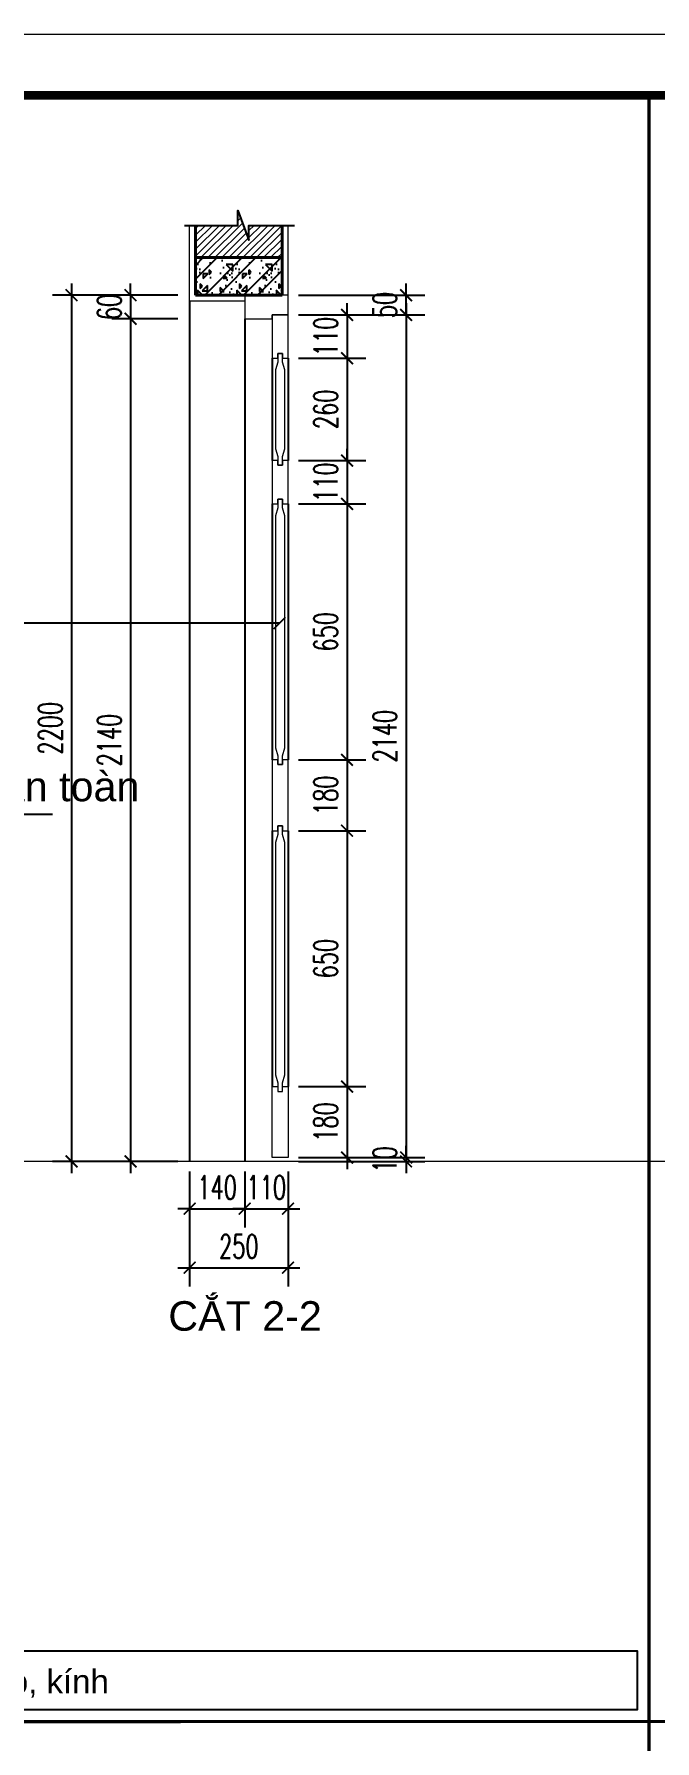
# Model space of a CAD drawing. Header units: millimetres. Extents: x -229618 to 2906, y -178063 to 96806.
# Drawn here: x -17229 to -15652, y -43490 to -39155 of the extents above; entities that cross this region are included whole.
import ezdxf
from ezdxf.enums import TextEntityAlignment as Align

# ---------------------------------------------------------------- set-up
doc = ezdxf.new("R2010")
doc.units = ezdxf.units.MM
doc.header["$LTSCALE"] = 200
doc.header["$MEASUREMENT"] = 0
doc.header["$PDMODE"] = 3
doc.header["$PDSIZE"] = 50
doc.linetypes.add('DASHED2', pattern=[0.375, 0.25, -0.125])
doc.layers.get('0').update_dxf_attribs({"color": 95, "linetype": 'CONTINUOUS'})
doc.layers.get('DEFPOINTS').update_dxf_attribs({"linetype": 'CONTINUOUS'})
for name, color, linetype, lineweight in [('cat', 1, 'CONTINUOUS', 40), ('hatch', 250, 'CONTINUOUS', 5), ('khuat', 8, 'DASHED2', 15), ('nho', 252, 'CONTINUOUS', 15), ('thay', 7, 'CONTINUOUS', 18)]:
    doc.layers.add(name, color=color, linetype=linetype, lineweight=lineweight)
for name, color, linetype in [('CUA', 145, 'CONTINUOUS'), ('DIM', 251, 'CONTINUOUS'), ('KHUNGTEN', 7, 'CONTINUOUS'), ('TEXT', 33, 'CONTINUOUS')]:
    doc.layers.add(name, color=color, linetype=linetype)
doc.layers.add('in', color=203, linetype='CONTINUOUS', lineweight=5, plot=False)
doc.styles.add('Aria H iso', font='Vharial_0.ttf')
doc.styles.add('Arial iso', font='vnarial_0.ttf')
doc.styles.add('Scale', font='vnsimli.shx', dxfattribs={"width": 0.65, "bigfont": 'bigfont.shx'})
doc.dimstyles.new('Scale', dxfattribs={"dimscale": 75, "dimtxt": 2, "dimasz": 1, "dimexe": 1.6, "dimexo": 0, "dimgap": 0.8, "dimtad": 1, "dimdec": 0, "dimzin": 0, "dimdsep": 46, "dimtxsty": 'Scale', "dimblk": 'ARCHTICK', "dimcen": 0.1, "dimdle": 1, "dimclrd": 256, "dimclre": 256, "dimclrt": 3, "dimadec": 0, "dimazin": 0, "dimtfac": 1, "dimtdec": 0, "dimtix": 1, "dimtmove": 2, "dimatfit": 3, "dimldrblk": 'ARCHTICK', "dimfxl": 0, "dimtolj": 1, "dimtzin": 0, "dimarcsym": 0})

# ---------------------------------------------------------------- blocks, each defined once
blk = doc.blocks.new('KhungA3')
at = {"layer": 'KHUNGTEN', "color": 4, "const_width": 0.724}
blk.add_lwpolyline([(7.54, 8.99), (411.13, 8.99), (411.13, 295.64), (7.54, 295.64)], close=True, dxfattribs=at)
blk = doc.blocks.new('_ArchTick')
at = {"color": 0, "linetype": 'ByBlock', "const_width": 0.15}
blk.add_lwpolyline([(-0.5, -0.5), (0.5, 0.5)], dxfattribs=at)
blk = doc.blocks.new('*D606')
at = {"layer": 'DEFPOINTS', "color": 0}
for p in [(-16833.9, -42043.6), (-16693.9, -42043.6), (-16693.9, -42137.9)]:
    blk.add_point(p, dxfattribs=at)
at = {"layer": 'DIM', "linetype": 'Continuous', "lineweight": -2}
for p, q in [((-16833.9, -42043.6), (-16833.9, -42185.9)), ((-16693.9, -42043.6), (-16693.9, -42185.9)), ((-16833.9, -42137.9), (-16863.9, -42137.9)), ((-16833.9, -42137.9), (-16693.9, -42137.9)), ((-16693.9, -42137.9), (-16663.9, -42137.9))]:
    blk.add_line(p, q, dxfattribs=at)
at = {"layer": 'DIM', "lineweight": -2, "xscale": 30, "yscale": 30, "zscale": 30}
blk.add_blockref('_ArchTick', (-16833.9, -42137.9), dxfattribs=at)
at = {"layer": 'DIM', "lineweight": -2, "xscale": 30, "yscale": 30, "zscale": 30, "rotation": 180}
blk.add_blockref('_ArchTick', (-16693.9, -42137.9), dxfattribs=at)
at = {"layer": 'DIM', "color": 3, "insert": (-16763.9, -42083.9), "char_height": 60, "attachment_point": 5, "style": 'Scale'}
blk.add_mtext('\\A1;140', dxfattribs=at)
blk = doc.blocks.new('*D607')
at = {"layer": 'DEFPOINTS', "color": 0}
for p in [(-16693.9, -42043.6), (-16583.9, -42043.6), (-16583.9, -42137.9)]:
    blk.add_point(p, dxfattribs=at)
at = {"layer": 'DIM', "linetype": 'Continuous', "lineweight": -2}
for p, q in [((-16693.9, -42043.6), (-16693.9, -42185.9)), ((-16583.9, -42043.6), (-16583.9, -42185.9)), ((-16693.9, -42137.9), (-16723.9, -42137.9)), ((-16693.9, -42137.9), (-16583.9, -42137.9)), ((-16583.9, -42137.9), (-16553.9, -42137.9))]:
    blk.add_line(p, q, dxfattribs=at)
at = {"layer": 'DIM', "lineweight": -2, "xscale": 30, "yscale": 30, "zscale": 30}
blk.add_blockref('_ArchTick', (-16693.9, -42137.9), dxfattribs=at)
at = {"layer": 'DIM', "lineweight": -2, "xscale": 30, "yscale": 30, "zscale": 30, "rotation": 180}
blk.add_blockref('_ArchTick', (-16583.9, -42137.9), dxfattribs=at)
at = {"layer": 'DIM', "color": 3, "insert": (-16638.9, -42083.9), "char_height": 60, "attachment_point": 5, "style": 'Scale'}
blk.add_mtext('\\A1;110', dxfattribs=at)
blk = doc.blocks.new('*D608')
at = {"layer": 'DEFPOINTS', "color": 0}
for p in [(-16833.9, -42043.6), (-16583.9, -42043.6), (-16583.9, -42287.9)]:
    blk.add_point(p, dxfattribs=at)
at = {"layer": 'DIM', "linetype": 'Continuous', "lineweight": -2}
for p, q in [((-16833.9, -42043.6), (-16833.9, -42335.9)), ((-16583.9, -42043.6), (-16583.9, -42335.9)), ((-16863.9, -42287.9), (-16553.9, -42287.9))]:
    blk.add_line(p, q, dxfattribs=at)
at = {"layer": 'DIM', "lineweight": -2, "xscale": 30, "yscale": 30, "zscale": 30, "rotation": 180}
blk.add_blockref('_ArchTick', (-16833.9, -42287.9), dxfattribs=at)
at = {"layer": 'DIM', "lineweight": -2, "xscale": 30, "yscale": 30, "zscale": 30}
blk.add_blockref('_ArchTick', (-16583.9, -42287.9), dxfattribs=at)
at = {"layer": 'DIM', "color": 3, "insert": (-16708.9, -42233.9), "char_height": 60, "attachment_point": 5, "style": 'Scale'}
blk.add_mtext('\\A1;250', dxfattribs=at)
blk = doc.blocks.new('*D609')
at = {"layer": 'DEFPOINTS', "color": 0}
for p in [(-16556.9, -39867.9), (-16556.9, -39977.9), (-16433.9, -39977.9)]:
    blk.add_point(p, dxfattribs=at)
at = {"layer": 'DIM', "linetype": 'Continuous', "lineweight": -2}
for p, q in [((-16556.9, -39867.9), (-16385.9, -39867.9)), ((-16433.9, -39867.9), (-16433.9, -39837.9)), ((-16433.9, -39867.9), (-16433.9, -39977.9)), ((-16556.9, -39977.9), (-16385.9, -39977.9)), ((-16433.9, -39977.9), (-16433.9, -40007.9))]:
    blk.add_line(p, q, dxfattribs=at)
at = {"layer": 'DIM', "lineweight": -2, "xscale": 30, "yscale": 30, "zscale": 30}
for p, rotation in [((-16433.9, -39867.9), 270), ((-16433.9, -39977.9), 90)]:
    blk.add_blockref('_ArchTick', p, dxfattribs=dict(at, rotation=rotation))
at = {"layer": 'DIM', "color": 3, "insert": (-16487.9, -39922.9), "char_height": 60, "attachment_point": 5, "rotation": 90, "style": 'Scale'}
blk.add_mtext('\\A1;110', dxfattribs=at)
blk = doc.blocks.new('*D610')
at = {"layer": 'DEFPOINTS', "color": 0}
for p in [(-16556.9, -39977.9), (-16556.9, -40237.9), (-16433.9, -40237.9)]:
    blk.add_point(p, dxfattribs=at)
at = {"layer": 'DIM', "linetype": 'Continuous', "lineweight": -2}
for p, q in [((-16433.9, -39947.9), (-16433.9, -40267.9)), ((-16556.9, -39977.9), (-16385.9, -39977.9)), ((-16556.9, -40237.9), (-16385.9, -40237.9))]:
    blk.add_line(p, q, dxfattribs=at)
at = {"layer": 'DIM', "lineweight": -2, "xscale": 30, "yscale": 30, "zscale": 30}
for p, rotation in [((-16433.9, -39977.9), 90), ((-16433.9, -40237.9), 270)]:
    blk.add_blockref('_ArchTick', p, dxfattribs=dict(at, rotation=rotation))
at = {"layer": 'DIM', "color": 3, "insert": (-16487.9, -40107.9), "char_height": 60, "attachment_point": 5, "rotation": 90, "style": 'Scale'}
blk.add_mtext('\\A1;260', dxfattribs=at)
blk = doc.blocks.new('*D611')
at = {"layer": 'DEFPOINTS', "color": 0}
for p in [(-16556.9, -40237.9), (-16556.9, -40347.9), (-16433.9, -40347.9)]:
    blk.add_point(p, dxfattribs=at)
at = {"layer": 'DIM', "linetype": 'Continuous', "lineweight": -2}
for p, q in [((-16433.9, -40237.9), (-16433.9, -40207.9)), ((-16556.9, -40237.9), (-16385.9, -40237.9)), ((-16433.9, -40237.9), (-16433.9, -40347.9)), ((-16556.9, -40347.9), (-16385.9, -40347.9)), ((-16433.9, -40347.9), (-16433.9, -40377.9))]:
    blk.add_line(p, q, dxfattribs=at)
at = {"layer": 'DIM', "lineweight": -2, "xscale": 30, "yscale": 30, "zscale": 30}
for p, rotation in [((-16433.9, -40237.9), 270), ((-16433.9, -40347.9), 90)]:
    blk.add_blockref('_ArchTick', p, dxfattribs=dict(at, rotation=rotation))
at = {"layer": 'DIM', "color": 3, "insert": (-16487.9, -40292.9), "char_height": 60, "attachment_point": 5, "rotation": 90, "style": 'Scale'}
blk.add_mtext('\\A1;110', dxfattribs=at)
blk = doc.blocks.new('*D612')
at = {"layer": 'DEFPOINTS', "color": 0}
for p in [(-16556.9, -40347.9), (-16556.9, -40997.9), (-16433.9, -40997.9)]:
    blk.add_point(p, dxfattribs=at)
at = {"layer": 'DIM', "linetype": 'Continuous', "lineweight": -2}
for p, q in [((-16556.9, -40347.9), (-16385.9, -40347.9)), ((-16433.9, -40317.9), (-16433.9, -41027.9)), ((-16556.9, -40997.9), (-16385.9, -40997.9))]:
    blk.add_line(p, q, dxfattribs=at)
at = {"layer": 'DIM', "lineweight": -2, "xscale": 30, "yscale": 30, "zscale": 30}
for p, rotation in [((-16433.9, -40347.9), 90), ((-16433.9, -40997.9), 270)]:
    blk.add_blockref('_ArchTick', p, dxfattribs=dict(at, rotation=rotation))
at = {"layer": 'DIM', "color": 3, "insert": (-16487.9, -40672.9), "char_height": 60, "attachment_point": 5, "rotation": 90, "style": 'Scale'}
blk.add_mtext('\\A1;650', dxfattribs=at)
blk = doc.blocks.new('*D613')
at = {"layer": 'DEFPOINTS', "color": 0}
for p in [(-16556.9, -40997.9), (-16556.9, -41177.9), (-16433.9, -41177.9)]:
    blk.add_point(p, dxfattribs=at)
at = {"layer": 'DIM', "linetype": 'Continuous', "lineweight": -2}
for p, q in [((-16556.9, -40997.9), (-16385.9, -40997.9)), ((-16433.9, -40967.9), (-16433.9, -41207.9)), ((-16556.9, -41177.9), (-16385.9, -41177.9))]:
    blk.add_line(p, q, dxfattribs=at)
at = {"layer": 'DIM', "lineweight": -2, "xscale": 30, "yscale": 30, "zscale": 30}
for p, rotation in [((-16433.9, -40997.9), 90), ((-16433.9, -41177.9), 270)]:
    blk.add_blockref('_ArchTick', p, dxfattribs=dict(at, rotation=rotation))
at = {"layer": 'DIM', "color": 3, "insert": (-16487.9, -41087.9), "char_height": 60, "attachment_point": 5, "rotation": 90, "style": 'Scale'}
blk.add_mtext('\\A1;180', dxfattribs=at)
blk = doc.blocks.new('*D614')
at = {"layer": 'DEFPOINTS', "color": 0}
for p in [(-16556.9, -41177.9), (-16556.9, -41827.9), (-16433.9, -41827.9)]:
    blk.add_point(p, dxfattribs=at)
at = {"layer": 'DIM', "linetype": 'Continuous', "lineweight": -2}
for p, q in [((-16556.9, -41177.9), (-16385.9, -41177.9)), ((-16433.9, -41147.9), (-16433.9, -41857.9)), ((-16556.9, -41827.9), (-16385.9, -41827.9))]:
    blk.add_line(p, q, dxfattribs=at)
at = {"layer": 'DIM', "lineweight": -2, "xscale": 30, "yscale": 30, "zscale": 30}
for p, rotation in [((-16433.9, -41177.9), 90), ((-16433.9, -41827.9), 270)]:
    blk.add_blockref('_ArchTick', p, dxfattribs=dict(at, rotation=rotation))
at = {"layer": 'DIM', "color": 3, "insert": (-16487.9, -41502.9), "char_height": 60, "attachment_point": 5, "rotation": 90, "style": 'Scale'}
blk.add_mtext('\\A1;650', dxfattribs=at)
blk = doc.blocks.new('*D615')
at = {"layer": 'DEFPOINTS', "color": 0}
for p in [(-16556.9, -41827.9), (-16556.9, -42007.9), (-16433.9, -42007.9)]:
    blk.add_point(p, dxfattribs=at)
at = {"layer": 'DIM', "linetype": 'Continuous', "lineweight": -2}
for p, q in [((-16556.9, -41827.9), (-16385.9, -41827.9)), ((-16433.9, -41797.9), (-16433.9, -42037.9)), ((-16556.9, -42007.9), (-16385.9, -42007.9))]:
    blk.add_line(p, q, dxfattribs=at)
at = {"layer": 'DIM', "lineweight": -2, "xscale": 30, "yscale": 30, "zscale": 30}
for p, rotation in [((-16433.9, -41827.9), 90), ((-16433.9, -42007.9), 270)]:
    blk.add_blockref('_ArchTick', p, dxfattribs=dict(at, rotation=rotation))
at = {"layer": 'DIM', "color": 3, "insert": (-16487.9, -41917.9), "char_height": 60, "attachment_point": 5, "rotation": 90, "style": 'Scale'}
blk.add_mtext('\\A1;180', dxfattribs=at)
blk = doc.blocks.new('*D616')
at = {"layer": 'DEFPOINTS', "color": 0}
for p in [(-16556.9, -39867.9), (-16556.9, -42007.9), (-16283.9, -42007.9)]:
    blk.add_point(p, dxfattribs=at)
at = {"layer": 'DIM', "linetype": 'Continuous', "lineweight": -2}
for p, q in [((-16556.9, -39867.9), (-16235.9, -39867.9)), ((-16283.9, -39837.9), (-16283.9, -42037.9)), ((-16556.9, -42007.9), (-16235.9, -42007.9))]:
    blk.add_line(p, q, dxfattribs=at)
at = {"layer": 'DIM', "lineweight": -2, "xscale": 30, "yscale": 30, "zscale": 30}
for p, rotation in [((-16283.9, -39867.9), 90), ((-16283.9, -42007.9), 270)]:
    blk.add_blockref('_ArchTick', p, dxfattribs=dict(at, rotation=rotation))
at = {"layer": 'DIM', "color": 3, "insert": (-16337.9, -40937.9), "char_height": 60, "attachment_point": 5, "rotation": 90, "style": 'Scale'}
blk.add_mtext('\\A1;2140', dxfattribs=at)
blk = doc.blocks.new('*D617')
at = {"layer": 'DEFPOINTS', "color": 0}
for p in [(-16556.9, -42007.9), (-16556.9, -42017.9), (-16283.9, -42017.9)]:
    blk.add_point(p, dxfattribs=at)
at = {"layer": 'DIM', "linetype": 'Continuous', "lineweight": -2}
for p, q in [((-16283.9, -42007.9), (-16283.9, -41977.9)), ((-16556.9, -42007.9), (-16235.9, -42007.9)), ((-16556.9, -42017.9), (-16235.9, -42017.9)), ((-16283.9, -42007.9), (-16283.9, -42017.9)), ((-16283.9, -42017.9), (-16283.9, -42047.9))]:
    blk.add_line(p, q, dxfattribs=at)
at = {"layer": 'DIM', "lineweight": -2, "xscale": 30, "yscale": 30, "zscale": 30}
for p, rotation in [((-16283.9, -42007.9), 270), ((-16283.9, -42017.9), 90)]:
    blk.add_blockref('_ArchTick', p, dxfattribs=dict(at, rotation=rotation))
at = {"layer": 'DIM', "color": 3, "insert": (-16337.9, -42012.9), "char_height": 60, "attachment_point": 5, "rotation": 90, "style": 'Scale'}
blk.add_mtext('\\A1;10', dxfattribs=at)
blk = doc.blocks.new('*D618')
at = {"layer": 'DEFPOINTS', "color": 0}
for p in [(-16556.9, -39817.9), (-16283.9, -39817.9), (-16556.9, -39867.9)]:
    blk.add_point(p, dxfattribs=at)
at = {"layer": 'DIM', "linetype": 'Continuous', "lineweight": -2}
for p, q in [((-16283.9, -39817.9), (-16283.9, -39787.9)), ((-16556.9, -39817.9), (-16235.9, -39817.9)), ((-16283.9, -39867.9), (-16283.9, -39817.9)), ((-16556.9, -39867.9), (-16235.9, -39867.9)), ((-16283.9, -39867.9), (-16283.9, -39897.9))]:
    blk.add_line(p, q, dxfattribs=at)
at = {"layer": 'DIM', "lineweight": -2, "xscale": 30, "yscale": 30, "zscale": 30}
for p, rotation in [((-16283.9, -39817.9), 270), ((-16283.9, -39867.9), 90)]:
    blk.add_blockref('_ArchTick', p, dxfattribs=dict(at, rotation=rotation))
at = {"layer": 'DIM', "color": 3, "insert": (-16337.9, -39842.9), "char_height": 60, "attachment_point": 5, "rotation": 90, "style": 'Scale'}
blk.add_mtext('\\A1;50', dxfattribs=at)
blk = doc.blocks.new('*D619')
at = {"layer": 'DEFPOINTS', "color": 0}
for p in [(-16863.9, -39817.9), (-16983.9, -39877.9), (-16863.9, -39877.9)]:
    blk.add_point(p, dxfattribs=at)
at = {"layer": 'DIM', "linetype": 'Continuous', "lineweight": -2}
for p, q in [((-16983.9, -39817.9), (-16983.9, -39787.9)), ((-16863.9, -39817.9), (-17031.9, -39817.9)), ((-16983.9, -39817.9), (-16983.9, -39877.9)), ((-16863.9, -39877.9), (-17031.9, -39877.9)), ((-16983.9, -39877.9), (-16983.9, -39907.9))]:
    blk.add_line(p, q, dxfattribs=at)
at = {"layer": 'DIM', "lineweight": -2, "xscale": 30, "yscale": 30, "zscale": 30}
for p, rotation in [((-16983.9, -39817.9), 270), ((-16983.9, -39877.9), 90)]:
    blk.add_blockref('_ArchTick', p, dxfattribs=dict(at, rotation=rotation))
at = {"layer": 'DIM', "color": 3, "insert": (-17037.9, -39847.9), "char_height": 60, "attachment_point": 5, "rotation": 90, "style": 'Scale'}
blk.add_mtext('\\A1;60', dxfattribs=at)
blk = doc.blocks.new('*D620')
at = {"layer": 'DEFPOINTS', "color": 0}
for p in [(-16863.9, -39817.9), (-17133.9, -42017.9), (-16863.9, -42017.9)]:
    blk.add_point(p, dxfattribs=at)
at = {"layer": 'DIM', "linetype": 'Continuous', "lineweight": -2}
for p, q in [((-17133.9, -39787.9), (-17133.9, -42047.9)), ((-16863.9, -39817.9), (-17181.9, -39817.9)), ((-16863.9, -42017.9), (-17181.9, -42017.9))]:
    blk.add_line(p, q, dxfattribs=at)
at = {"layer": 'DIM', "lineweight": -2, "xscale": 30, "yscale": 30, "zscale": 30}
for p, rotation in [((-17133.9, -39817.9), 90), ((-17133.9, -42017.9), 270)]:
    blk.add_blockref('_ArchTick', p, dxfattribs=dict(at, rotation=rotation))
at = {"layer": 'DIM', "color": 3, "insert": (-17187.9, -40917.9), "char_height": 60, "attachment_point": 5, "rotation": 90, "style": 'Scale'}
blk.add_mtext('\\A1;2200', dxfattribs=at)
blk = doc.blocks.new('*D621')
at = {"layer": 'DEFPOINTS', "color": 0}
for p in [(-16863.9, -39877.9), (-16983.9, -42017.9), (-16863.9, -42017.9)]:
    blk.add_point(p, dxfattribs=at)
at = {"layer": 'DIM', "linetype": 'Continuous', "lineweight": -2}
for p, q in [((-16863.9, -39877.9), (-17031.9, -39877.9)), ((-16983.9, -39847.9), (-16983.9, -42047.9)), ((-16863.9, -42017.9), (-17031.9, -42017.9))]:
    blk.add_line(p, q, dxfattribs=at)
at = {"layer": 'DIM', "lineweight": -2, "xscale": 30, "yscale": 30, "zscale": 30}
for p, rotation in [((-16983.9, -39877.9), 90), ((-16983.9, -42017.9), 270)]:
    blk.add_blockref('_ArchTick', p, dxfattribs=dict(at, rotation=rotation))
at = {"layer": 'DIM', "color": 3, "insert": (-17037.9, -40947.9), "char_height": 60, "attachment_point": 5, "rotation": 90, "style": 'Scale'}
blk.add_mtext('\\A1;2140', dxfattribs=at)

msp = doc.modelspace()

# ---------------------------------------------------------------- hatches: boundary and pattern name
at = {"layer": 'hatch', "linetype": 'Continuous'}
h = msp.add_hatch(dxfattribs=at)
h.set_pattern_fill('ANSI31', color=256, scale=100, style=0)
h.set_pattern_definition([(45, (-74345.56, -42480.086), (-8.8388348, 8.8388348), [])])
h.paths.add_polyline_path([(-16818.9, -39722.6), (-16598.9, -39722.6), (-16598.9, -39640.6), (-16683.2, -39640.6), (-16683.2, -39678.1), (-16711.4, -39603), (-16711.4, -39640.6), (-16818.9, -39640.6)])
at = {"layer": 'hatch', "linetype": 'Continuous', "lineweight": -3}
h = msp.add_hatch(dxfattribs=at)
h.set_pattern_fill('BT', color=251, scale=100, style=0)
h.set_pattern_definition([(0, (149419.43, 27826.69), (0, 100), [0, -100]), (0, (149348.78, 27869.93), (0, 100), [0, -100]), (0, (149351.91, 27852.32), (0, 100), [0, -100]), (0, (149387.14, 27860.54), (0, 100), [0, -100]), (0, (149368.16, 27889.3), (0, 100), [0, -100]), (0, (149363.07, 27876.58), (0, 100), [0, -100]), (0, (149372.07, 27897.9), (0, 100), [0, -100]), (0, (149358.18, 27906.32), (0, 100), [0, -100]), (0, (149377.35, 27884.4), (0, 100), [0, -100]), (0, (149345.26, 27884.8), (0, 100), [0, -100]), (0, (149409.25, 27885.19), (0, 100), [0, -100]), (0, (149423.73, 27887.93), (0, 100), [0, -100]), (0, (149416.3, 27877.75), (0, 100), [0, -100]), (0, (149418.45, 27864.06), (0, 100), [0, -100]), (0, (149392.42, 27875.99), (0, 100), [0, -100]), (0, (149391.64, 27848.41), (0, 100), [0, -100]), (0, (149391.64, 27839.8), (0, 100), [0, -100]), (0, (149344.28, 27837.85), (0, 100), [0, -100]), (0, (149383.81, 27849.58), (0, 100), [0, -100]), (0, (149384.2, 27816.33), (0, 100), [0, -100]), (0, (149373.44, 27837.65), (0, 100), [0, -100]), (0, (149374.22, 27827.87), (0, 100), [0, -100]), (0, (149361.31, 27820.63), (0, 100), [0, -100]), (0, (149367.96, 27833.93), (0, 100), [0, -100]), (0, (149363.26, 27838.04), (0, 100), [0, -100]), (45, (149416.126, 27834.97), (0, 100.00003), [8, -133.4214]), (135, (149421.78, 27840.626), (-100.00003, 0), [8, -133.4214]), (270, (149416.13, 27846.28), (100, -2e-14), [11.3137, -88.6863]), (180, (149412.65, 27836.24), (-1e-14, -100), [12, -88]), (270, (149400.65, 27836.24), (100, -2e-14), [12, -88]), (45, (149400.654, 27824.24), (0, 100.00003), [16.9706, -124.4508]), (90, (149375.65, 27843.16), (-100, 6e-15), [16.8, -83.2]), (180, (149375.65, 27859.96), (-1e-14, -100), [16.8, -83.2]), (315, (149358.85, 27859.96), (100.00003, -2e-14), [23.7588, -117.6626]), (135, (149361.42, 27825.18), (-100.00003, 0), [7, -134.4214]), (225, (149356.47, 27830.13), (-1e-14, -100.00003), [7, -134.4214]), (0, (149351.52, 27825.18), (0, 100), [9.8995, -90.1005]), (0, (149397.97, 27892.78), (0, 100), [13.75, -86.25]), (90, (149411.72, 27892.78), (-100, 6e-15), [13.75, -86.25]), (225, (149411.72, 27906.53), (-1e-14, -100.00003), [19.4454, -121.9759]), (270, (149386.4, 27894.77), (100, -2e-14), [12.5, -87.5]), (0, (149386.4, 27882.27), (0, 100), [12.5, -87.5]), (135, (149398.905, 27882.27), (-100.00003, 0), [17.6777, -123.7437]), (45, (149392.765, 27898.624), (0, 100.00003), [8.5, -132.9214]), (135, (149398.775, 27904.635), (-100.00003, 0), [8.5, -132.9214]), (270, (149392.76, 27910.65), (100, -2e-14), [12.0208, -87.9792]), (135, (149353.5, 27891.425), (-100.00003, 0), [14.1421, -127.2792]), (0, (149343.5, 27891.42), (0, 100), [10, -90]), (270, (149343.5, 27901.42), (100, -2e-14), [10, -90]), (45, (149336.134, 27813.864), (-49.497475, 49.497475), []), (45, (149371.134, 27813.864), (-49.497475, 49.497475), [])])
h.paths.add_polyline_path([(-16598.9, -39722.6), (-16598.9, -39817.9), (-16818.9, -39817.9), (-16818.9, -39722.6)])

# ---------------------------------------------------------------- linework, layer by layer
at = {"layer": 'cat', "linetype": 'Continuous'}
for p, q in [((-16818.9, -39817.9), (-16818.9, -39640.6)), ((-16598.9, -39817.9), (-16598.9, -39640.6))]:
    msp.add_line(p, q, dxfattribs=at)
at = {"layer": 'cat'}
for p, q in [((-16598.9, -39722.6), (-16818.9, -39722.6)), ((-16598.9, -39817.9), (-16818.9, -39817.9))]:
    msp.add_line(p, q, dxfattribs=at)
at = {"layer": 'CUA', "ltscale": 0.5}
for p, q in [((-16833.9, -39832.9), (-16833.9, -42017.9)), ((-16693.9, -39877.9), (-16693.9, -42017.9))]:
    msp.add_line(p, q, dxfattribs=at)
at = {"layer": 'CUA'}
for p, q in [((-16623.9, -39977.9), (-16623.9, -40237.9)), ((-16583.9, -39977.9), (-16583.9, -40237.9)), ((-16623.9, -40347.9), (-16623.9, -40997.9)), ((-16583.9, -40347.9), (-16583.9, -40997.9)), ((-16623.9, -41177.9), (-16623.9, -41827.9)), ((-16583.9, -41177.9), (-16583.9, -41827.9))]:
    msp.add_line(p, q, dxfattribs=at)
at = {"layer": 'CUA', "linetype": 'Continuous'}
msp.add_lwpolyline([(-19975.9, -43260.5), (-15696.8, -43260.5), (-15696.8, -43410.5), (-19975.9, -43410.5)], close=True, dxfattribs=at)
at = {"layer": 'DIM', "linetype": 'Continuous'}
msp.add_lwpolyline([(-16846.8, -39640.6), (-16711.4, -39640.6), (-16711.4, -39603), (-16683.2, -39678.1), (-16683.2, -39640.6), (-16567.3, -39640.6)], dxfattribs=at)
at = {"layer": 'hatch', "linetype": 'Continuous'}
for p, q in [((-16833.9, -39832.9), (-16833.9, -39640.6)), ((-16583.9, -39817.9), (-16583.9, -39640.6)), ((-16693.9, -39832.9), (-16833.9, -39832.9))]:
    msp.add_line(p, q, dxfattribs=at)
at = {"layer": 'in', "linetype": 'Continuous'}
msp.add_lwpolyline([(-20344.3, -39154.9), (-7743, -39154.9), (-7743, -48064.9), (-20344.3, -48064.9)], close=True, dxfattribs=at)
at = {"layer": 'khuat', "color": 6, "ltscale": 0.3, "const_width": 8}
for points in [[(-15666.8, -47909.7), (-15666.8, -39310.2)], [(-20005.9, -43441.3), (-9278.3, -43438.8)]]:
    msp.add_lwpolyline(points, dxfattribs=at)
at = {"layer": 'nho', "ltscale": 0.3}
msp.add_line((-9278.3, -42017.9), (-20005.9, -42017.9), dxfattribs=at)
at = {"layer": 'thay', "linetype": 'Continuous'}
for points in [[(-16583.9, -39817.9), (-16693.9, -39817.9), (-16693.9, -39877.9), (-16623.9, -39877.9), (-16623.9, -39867.9), (-16583.9, -39867.9)], [(-16597.9, -40249.9), (-16597.9, -40227.9), (-16591.9, -40207.9), (-16591.9, -40140.9), (-16591.9, -40007.9), (-16597.9, -39987.9), (-16597.9, -39965.9), (-16609.9, -39965.9), (-16609.9, -39987.9), (-16615.9, -40007.9), (-16615.9, -40140.9), (-16615.9, -40207.9), (-16609.9, -40227.9), (-16609.9, -40249.9)], [(-16609.9, -40347.9), (-16609.9, -40335.9), (-16597.9, -40335.9), (-16597.9, -40347.9), (-16583.9, -40347.9), (-16583.9, -40237.9), (-16597.9, -40237.9), (-16597.9, -40249.9), (-16609.9, -40249.9), (-16609.9, -40237.9), (-16623.9, -40237.9), (-16623.9, -40347.9)], [(-16597.9, -41009.9), (-16597.9, -40987.9), (-16591.9, -40967.9), (-16591.9, -40470.4), (-16591.9, -40377.9), (-16597.9, -40357.9), (-16597.9, -40335.9), (-16609.9, -40335.9), (-16609.9, -40357.9), (-16615.9, -40377.9), (-16615.9, -40470.4), (-16615.9, -40967.9), (-16609.9, -40987.9), (-16609.9, -41009.9)], [(-16609.9, -41177.9), (-16609.9, -41165.9), (-16597.9, -41165.9), (-16597.9, -41177.9), (-16583.9, -41177.9), (-16583.9, -40997.9), (-16597.9, -40997.9), (-16597.9, -41009.9), (-16609.9, -41009.9), (-16609.9, -40997.9), (-16623.9, -40997.9), (-16623.9, -41177.9)], [(-16597.9, -41839.9), (-16597.9, -41817.9), (-16591.9, -41797.9), (-16591.9, -41300.4), (-16591.9, -41207.9), (-16597.9, -41187.9), (-16597.9, -41165.9), (-16609.9, -41165.9), (-16609.9, -41187.9), (-16615.9, -41207.9), (-16615.9, -41300.4), (-16615.9, -41797.9), (-16609.9, -41817.9), (-16609.9, -41839.9)], [(-16597.9, -41839.9), (-16597.9, -41827.9), (-16583.9, -41827.9), (-16583.9, -42007.9), (-16623.9, -42007.9), (-16623.9, -41827.9), (-16609.9, -41827.9), (-16609.9, -41839.9)]]:
    msp.add_lwpolyline(points, close=True, dxfattribs=at)
msp.add_lwpolyline([(-16603.9, -39867.9), (-16623.9, -39867.9), (-16623.9, -39977.9), (-16609.9, -39977.9), (-16609.9, -39965.9), (-16597.9, -39965.9), (-16597.9, -39977.9), (-16583.9, -39977.9), (-16583.9, -39867.9), (-16603.9, -39867.9)], dxfattribs=at)

# ---------------------------------------------------------------- block references
at = {"layer": 'thay', "xscale": 30, "yscale": 30, "zscale": 30.00000000000013}
msp.add_blockref('KhungA3', (-20232.2, -48179.3), dxfattribs=at)

# ---------------------------------------------------------------- texts
at = {"layer": 'TEXT', "linetype": 'Continuous', "style": 'Arial iso'}
for s, height, p in [('KÝnh tr¾ng an toµn', 75, (-17823.5, -41103.2)), ('- VËt liÖu : cöa gç, kÝnh', 60, (-17905.7, -43368.7))]:
    msp.add_text(s, height=height, dxfattribs=at).set_placement(p)
at = {"layer": 'TEXT', "linetype": 'Continuous', "style": 'Aria H iso'}
msp.add_text('c¾t 2-2', height=75, dxfattribs=at).set_placement((-16693, -42447.9), align=Align.CENTER)

# ---------------------------------------------------------------- dimensions: what is measured, and where the dimension line sits
at = {"layer": 'DIM'}
for base, p1, p2, picture, middle in [((-17133.9, -42017.9), (-16863.9, -39817.9), (-16863.9, -42017.9), '*D620', (-17187.9, -40917.9)), ((-16983.9, -39877.9), (-16863.9, -39817.9), (-16863.9, -39877.9), '*D619', (-17037.9, -39847.9)), ((-16283.9, -39817.9), (-16556.9, -39867.9), (-16556.9, -39817.9), '*D618', (-16337.9, -39842.9)), ((-16983.9, -42017.9), (-16863.9, -39877.9), (-16863.9, -42017.9), '*D621', (-17037.9, -40947.9)), ((-16433.9, -39977.9), (-16556.9, -39867.9), (-16556.9, -39977.9), '*D609', (-16487.9, -39922.9)), ((-16283.9, -42007.9), (-16556.9, -39867.9), (-16556.9, -42007.9), '*D616', (-16337.9, -40937.9)), ((-16433.9, -40237.9), (-16556.9, -39977.9), (-16556.9, -40237.9), '*D610', (-16487.9, -40107.9)), ((-16433.9, -40347.9), (-16556.9, -40237.9), (-16556.9, -40347.9), '*D611', (-16487.9, -40292.9)), ((-16433.9, -40997.9), (-16556.9, -40347.9), (-16556.9, -40997.9), '*D612', (-16487.9, -40672.9)), ((-16433.9, -41177.9), (-16556.9, -40997.9), (-16556.9, -41177.9), '*D613', (-16487.9, -41087.9)), ((-16433.9, -41827.9), (-16556.9, -41177.9), (-16556.9, -41827.9), '*D614', (-16487.9, -41502.9)), ((-16433.9, -42007.9), (-16556.9, -41827.9), (-16556.9, -42007.9), '*D615', (-16487.9, -41917.9)), ((-16283.9, -42017.9), (-16556.9, -42007.9), (-16556.9, -42017.9), '*D617', (-16337.9, -42012.9))]:
    dim = msp.add_linear_dim(base=base, p1=p1, p2=p2, angle=90, dimstyle='Scale', override={"dimscale": 30, "dimfxl": 70}, dxfattribs=at)
    dim.commit()
    dim.dimension.update_dxf_attribs({"geometry": picture, "text_midpoint": middle})
for base, p1, p2, picture, middle in [((-16693.9, -42137.9), (-16833.9, -42043.6), (-16693.9, -42043.6), '*D606', (-16763.9, -42083.9)), ((-16583.9, -42287.9), (-16833.9, -42043.6), (-16583.9, -42043.6), '*D608', (-16708.9, -42233.9)), ((-16583.9, -42137.9), (-16693.9, -42043.6), (-16583.9, -42043.6), '*D607', (-16638.9, -42083.9))]:
    dim = msp.add_linear_dim(base=base, p1=p1, p2=p2, dimstyle='Scale', override={"dimscale": 30, "dimfxl": 70}, dxfattribs=at)
    dim.commit()
    dim.dimension.update_dxf_attribs({"geometry": picture, "text_midpoint": middle})

# ---------------------------------------------------------------- leaders
at = {"layer": 'DIM', "linetype": 'Continuous'}
msp.add_leader([(-16605.7, -40651), (-17691.2, -40651)], dimstyle='Scale', override={"dimscale": 30, "dimgap": 0.7, "dimtad": 0, "dimfxl": 70}, dxfattribs=at)
at = {"layer": 'DIM'}
msp.add_leader([(-18060.4, -41135.9), (-17182, -41135.9)], dimstyle='Scale', override={"dimscale": 25, "dimgap": 0.7, "dimtad": 0, "dimfxl": 70}, dxfattribs=at)

doc.saveas('drawing.dxf')
